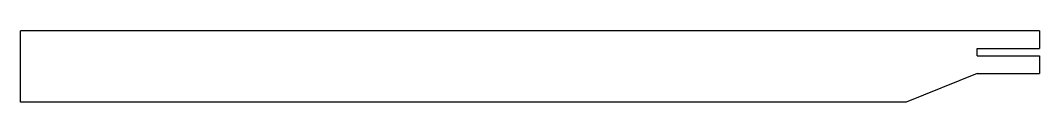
# Model space of a CAD drawing. Header units: millimetres. Extents: x -299 to -12, y -20 to 0.
import ezdxf

# ---------------------------------------------------------------- set-up
doc = ezdxf.new("R2010")
doc.units = ezdxf.units.MM

msp = doc.modelspace()

# ---------------------------------------------------------------- linework, layer by layer
at = {"color": 7, "linetype": 'Continuous', "lineweight": 25}
for p, q in [((-299, -20), (-299, 0)), ((-12.46, 0), (-299, 0)), ((-12.46, 0), (-12.46, -5)), ((-30, -5), (-12.46, -5)), ((-30, -7), (-30, -5)), ((-30, -7), (-12.46, -7)), ((-12.46, -7), (-12.46, -12)), ((-30, -12), (-50, -20)), ((-30, -12), (-12.46, -12)), ((-50, -20), (-299, -20))]:
    msp.add_line(p, q, dxfattribs=at)

doc.saveas('drawing.dxf')
